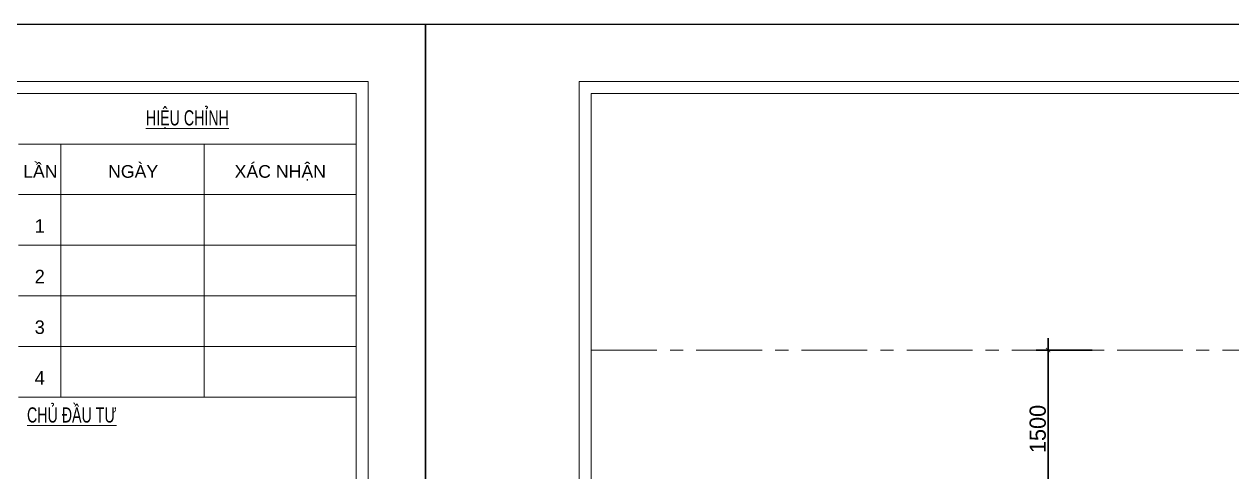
# Model space of a CAD drawing. Header units: millimetres. Extents: x 1832547 to 2001569, y -558009 to -417808.
# Drawn here: x 1906269 to 1917747, y -464950 to -460694 of the extents above; entities that cross this region are included whole.
import ezdxf
from ezdxf.enums import TextEntityAlignment as Align

# ---------------------------------------------------------------- set-up
doc = ezdxf.new("R2010")
doc.units = ezdxf.units.MM
doc.header["$MEASUREMENT"] = 0
doc.linetypes.add('CENTER', pattern=[2, 1.25, -0.25, 0.25, -0.25])
doc.layers.get('0').update_dxf_attribs({"linetype": 'CONTINUOUS'})
doc.layers.get('DEFPOINTS').update_dxf_attribs({"linetype": 'CONTINUOUS'})
for name, color, linetype, lineweight in [('CA. TUONG', 30, 'CONTINUOUS', 30), ('CA.dim 08', 8, 'CONTINUOUS', 13), ('CA.thay 145', 145, 'CONTINUOUS', 18), ('CA.tim 67', 67, 'CENTER', 9)]:
    doc.layers.add(name, color=color, linetype=linetype, lineweight=lineweight)
doc.styles.get("Standard").update_dxf_attribs({"font": 'roman.shx'})
doc.styles.add('VH01-VNAVANTH', font='Vhavan.ttf', dxfattribs={"width": 0.8})
doc.styles.add('VH02-VNARIALH', font='Vharial.ttf', dxfattribs={"width": 0.8})
doc.styles.add('VH03-VNHELVETLNSH', font='Vhhels.ttf')
doc.dimstyles.new('CA 70', dxfattribs={"dimscale": 0.7, "dimtxt": 220, "dimasz": 60, "dimexe": 160, "dimexo": 0, "dimgap": 30, "dimtad": 1, "dimdec": 0, "dimrnd": 5, "dimzin": 0, "dimdsep": 46, "dimtxsty": 'Standard', "dimblk": 'ARCHTICK', "dimcen": 0.09, "dimdle": 160, "dimclrd": 256, "dimclre": 256, "dimclrt": 255, "dimadec": 0, "dimazin": 0, "dimtfac": 1, "dimtdec": 0, "dimtix": 1, "dimtmove": 2, "dimatfit": 3, "dimldrblk": 'DOT', "dimfxl": 600, "dimfxlon": 1, "dimtolj": 1, "dimtzin": 0, "dimarcsym": 0})

# ---------------------------------------------------------------- blocks, each defined once
blk = doc.blocks.new('A$C2d76a15f')
at = {"color": 4, "linetype": 'Continuous', "lineweight": 18}
for p, q in [((27498.5, 19312.8), (1212.4, 19312.8)), ((1212.4, 19312.8), (1212.4, 452.5)), ((27498.5, 452.5), (27498.5, 19312.8))]:
    blk.add_line(p, q, dxfattribs=at)
for p, q in [((27405.3, 19219.6), (1305.6, 19219.6)), ((1305.6, 19219.6), (1305.6, 545.7)), ((27405.3, 545.7), (27405.3, 19219.6)), ((24743.3, 18820.3), (27405.3, 18820.3)), ((24743.3, 18421), (27405.3, 18421)), ((24743.3, 16823.8), (27405.3, 16823.8))]:
    blk.add_line(p, q)
at = {"color": 8, "linetype": 'Continuous', "lineweight": 18, "ltscale": 100}
blk.add_line((25076.1, 16823.8), (25076.1, 18820.3), dxfattribs=at)
at = {"color": 8}
for p, q in [((26207.4, 16823.8), (26207.4, 18820.3)), ((24743.3, 18021.7), (27405.3, 18021.7)), ((24743.3, 17622.4), (27405.3, 17622.4)), ((24743.3, 17223.1), (27405.3, 17223.1))]:
    blk.add_line(p, q, dxfattribs=at)
at = {"layer": 'DEFPOINTS', "ltscale": 600}
for p, q in [((0, 0), (0, 19765.3)), ((0, 19765.3), (27951, 19765.3)), ((27951, 19765.3), (27951, 0))]:
    blk.add_line(p, q, dxfattribs=at)
at = {"color": 140, "linetype": 'Continuous', "lineweight": 18, "style": 'VH01-VNAVANTH', "width": 0.7}
blk.add_text('%%uHiÖu ChØnh', height=119.79, dxfattribs=at).set_placement((26074.3, 19026.5), align=Align.MIDDLE_CENTER)
at = {"color": 140, "linetype": 'Continuous', "lineweight": 18, "style": 'VH02-VNARIALH'}
blk.add_text('lÇn', height=99.82, dxfattribs=at).set_placement((24779.1, 18554))
for s, p in [('ngµy', (25646.4, 18554)), ('x¸c nhËn', (26806.4, 18554))]:
    blk.add_text(s, height=99.82, dxfattribs=at).set_placement(p, align=Align.CENTER)
at = {"color": 140, "linetype": 'Continuous', "lineweight": 18, "style": 'VH03-VNHELVETLNSH'}
for s, p in [('1', (24910.4, 18174.4)), ('2', (24910.4, 17775.1)), ('3', (24910.4, 17375.8)), ('4', (24910.4, 16976.5))]:
    blk.add_text(s, height=106.5, dxfattribs=at).set_placement(p, align=Align.MIDDLE_CENTER)
at = {"color": 140, "linetype": 'Continuous', "lineweight": 18, "style": 'VH01-VNAVANTH', "width": 0.7}
blk.add_text('%%uchñ ®Çu t\xad', height=119.79, dxfattribs=at).set_placement((24809.9, 16624.2))
blk = doc.blocks.new('_ArchTick')
at = {"color": 1, "linetype": 'ByBlock', "const_width": 0.15}
blk.add_lwpolyline([(-0.5, -0.5), (0.5, 0.5)], dxfattribs=at)
blk = doc.blocks.new('*D695')
at = {"layer": 'CA.dim 08', "lineweight": -2, "transparency": 16777216}
for p, q in [((1916001, -465404), (1916001, -463680)), ((1916421, -463792), (1915889, -463792)), ((1916421, -465292), (1915889, -465292))]:
    blk.add_line(p, q, dxfattribs=at)
at = {"layer": 'DEFPOINTS', "color": 0, "transparency": 16777216}
for p in [(1916001, -463792), (1917624, -463792), (1917624, -465292)]:
    blk.add_point(p, dxfattribs=at)
at = {"layer": 'CA.dim 08', "lineweight": -2, "transparency": 16777216, "xscale": 42, "yscale": 42, "zscale": 42}
for p, rotation in [((1916001, -463792), 90), ((1916001, -465292), 270)]:
    blk.add_blockref('_ArchTick', p, dxfattribs=dict(at, rotation=rotation))
at = {"layer": 'CA.dim 08', "color": 255, "transparency": 16777216, "insert": (1915903, -464542), "char_height": 154, "attachment_point": 5, "rotation": 90}
blk.add_mtext('\\A1;1500', dxfattribs=at)
blk = doc.blocks.new('_DOT')
at = {"color": 1, "linetype": 'ByBlock'}
blk.add_line((-0.5, 0), (-1, 0), dxfattribs=at)
at = {"color": 1, "linetype": 'ByBlock', "const_width": 0.5}
blk.add_lwpolyline([(-0.25, 0, 1), (0.25, 0, 1)], format="xyb", close=True, dxfattribs=at)
blk = doc.blocks.new('ỬT54')
at = {"layer": 'CA.tim 67', "ltscale": 500}
blk.add_line((1911657.3, -463791.8), (1939836.3, -463791.8), dxfattribs=at)
at = {"layer": 'CA.dim 08'}
dim = blk.add_linear_dim(base=(1916001.1, -463791.8), p1=(1917623.9, -465291.8), p2=(1917623.9, -463791.8), angle=90, dimstyle='CA 70', dxfattribs=at)
dim.commit()
dim.dimension.update_dxf_attribs({"geometry": '*D695', "text_midpoint": (1915903.1, -464541.8)})

msp = doc.modelspace()

# ---------------------------------------------------------------- block references
at = {"layer": 'CA. TUONG'}
msp.add_blockref('ỬT54', (0, 0), dxfattribs=at)
at = {"layer": 'CA.thay 145', "xscale": 1.205715468216754, "yscale": 1.205715468216754, "zscale": 1.205715468216754}
for p in [(1876382.2, -484525), (1910083.1, -484525)]:
    msp.add_blockref('A$C2d76a15f', p, dxfattribs=at)

doc.saveas('drawing.dxf')
